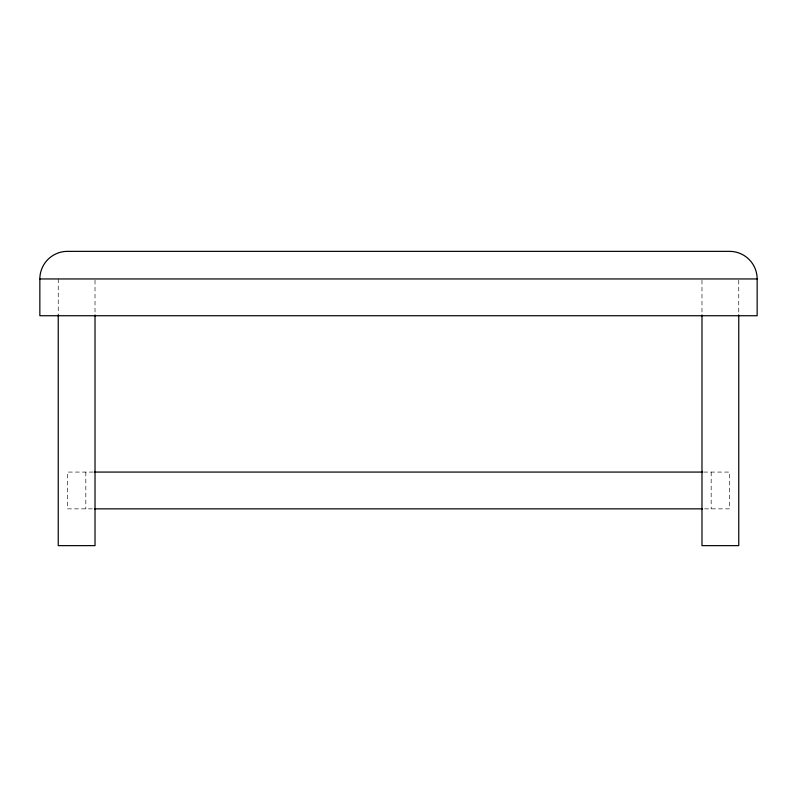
<?xml version="1.0" encoding="UTF-8"?>
<svg xmlns="http://www.w3.org/2000/svg" width="797" height="797" viewBox="0 0 797 797"><rect width="100%" height="100%" fill="white"/><g stroke="black" fill="none" stroke-linecap="round" stroke-linejoin="round"><path stroke-width="0.6" stroke-dasharray="3.98 2.99" d="M93.289 472.073L67.436 472.073L67.436 508.855L93.289 508.855M703.711 472.073L729.564 472.073L729.564 508.855L703.711 508.855M738.759 280.175L738.759 315.732M711.173 472.073L711.173 508.855M701.978 280.195L701.978 313.679M95.022 280.195L95.022 313.679M85.827 472.073L85.827 508.855M58.241 278.95L58.241 315.732"/><path stroke-width="1.2" d="M39.85 278.95L757.15 278.95L757.15 315.732L39.85 315.732L39.85 278.95A27.586 27.586 0 0 1 67.436 251.364L729.564 251.364A27.586 27.586 0 0 1 757.15 278.95M94.534 472.073L702.466 472.073M94.534 508.855L702.466 508.855M738.759 314.925L738.759 545.636L701.978 545.636L701.978 314.925M95.022 314.925L95.022 545.636L58.241 545.636L58.241 314.925"/></g></svg>
